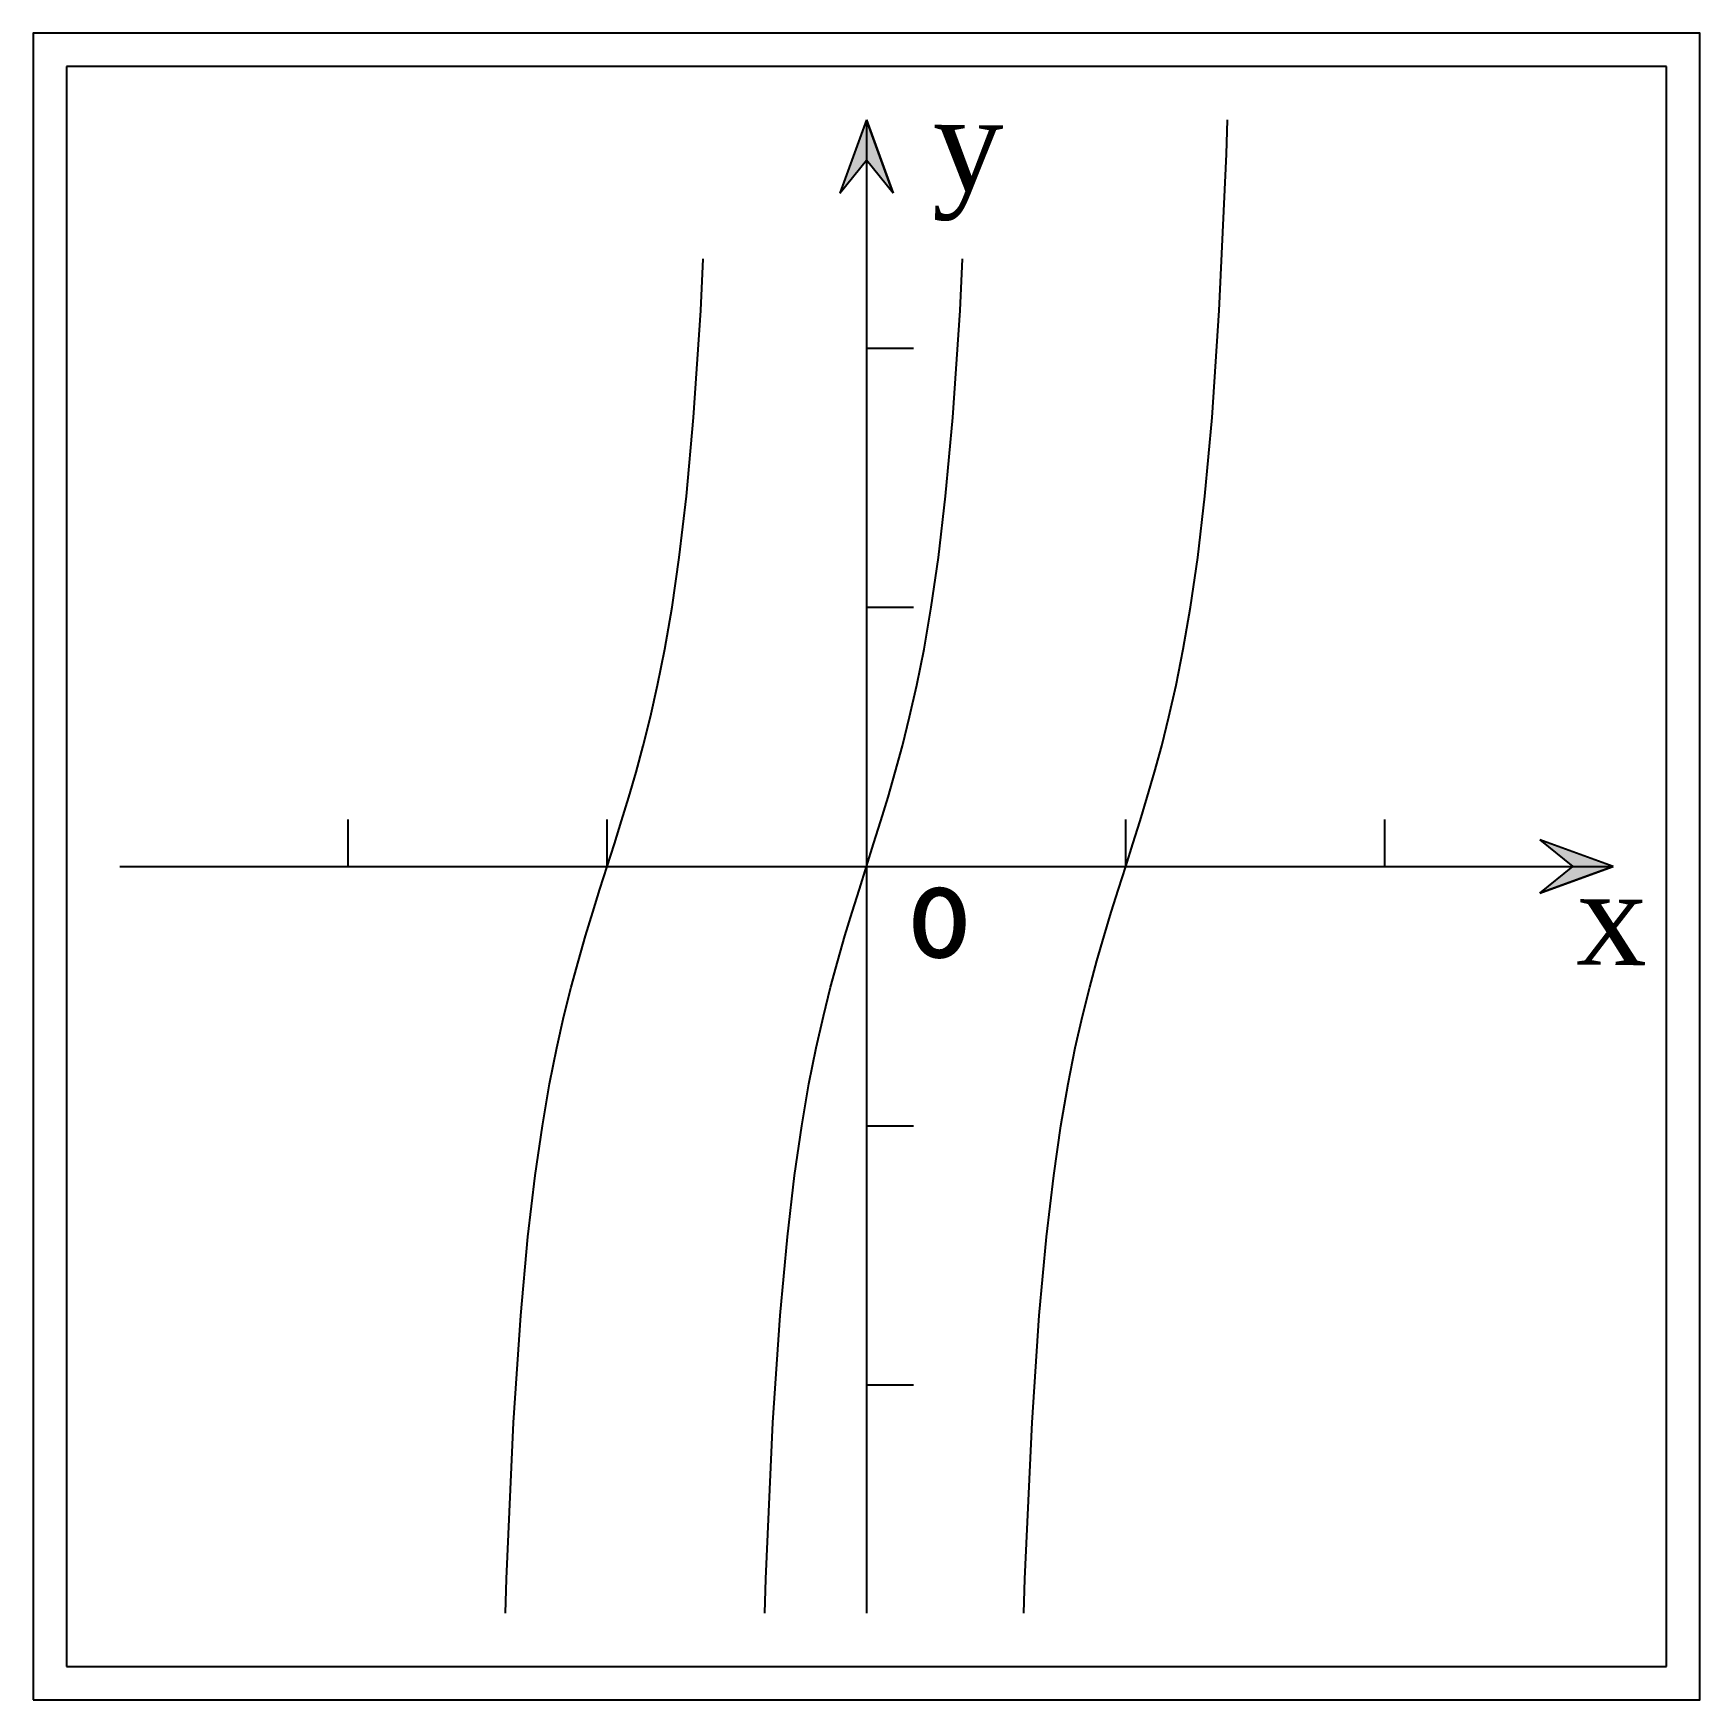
# Model space of a CAD drawing. Header units: millimetres. Extents: x 0 to 1000, y -1278 to 1000.
# Drawn here: x 0 to 1000, y 0 to 1000 of the extents above; entities outside this region: 1.
import ezdxf

# ---------------------------------------------------------------- set-up
doc = ezdxf.new("R2010")
doc.units = ezdxf.units.MM
doc.layers.get('0').update_dxf_attribs({"color": 2})
for name, color, linetype in [('1', 1, 'Continuous'), ('2', 7, 'Continuous'), ('3', 7, 'Continuous')]:
    doc.layers.add(name, color=color, linetype=linetype)

msp = doc.modelspace()

# ---------------------------------------------------------------- hatches: boundary and pattern name
at = {"layer": '3'}
h = msp.add_hatch(color=256, dxfattribs=at)
h.paths.add_polyline_path([(500, 948), (500, 923.9), (516.1, 904)])
h.paths.add_polyline_path([(500, 948), (483.9, 904), (500, 923.9)])
h = msp.add_hatch(color=256, dxfattribs=at)
h.paths.add_polyline_path([(948, 500), (923.9, 500), (904, 483.9)])
h.paths.add_polyline_path([(948, 500), (904, 516.1), (923.9, 500)])

# ---------------------------------------------------------------- linework, layer by layer
at = {"color": 2}
msp.add_lwpolyline([(0, 0), (1000, 0), (1000, 1000), (0, 1000)], close=True, dxfattribs=at)
at = {"layer": '1', "color": 1}
for p, q in [((980, 980), (20, 980)), ((20, 980), (20, 20)), ((980, 20), (980, 980)), ((20, 20), (980, 20))]:
    msp.add_line(p, q, dxfattribs=at)
at = {"layer": '2'}
for points in [[(594.5, 52), (595.1, 72.6), (599.4, 166.4), (603.7, 230.5), (608, 277.8), (612.4, 314.6), (616.7, 344.4), (621, 369.5), (625.3, 391.1), (629.6, 410.2), (634, 427.5), (638.3, 443.4), (642.6, 458.3), (646.9, 472.6), (651.2, 486.4), (655.6, 500), (659.9, 513.6), (664.2, 527.4), (668.5, 541.7), (672.9, 556.6), (677.2, 572.5), (681.5, 589.8), (685.8, 608.9), (690.1, 630.5), (694.5, 655.6), (698.8, 685.4), (703.1, 722.2), (707.4, 769.5), (711.7, 833.6), (716.1, 927.4), (716.7, 948)], [(283.3, 52), (283.9, 72.6), (288.2, 166.4), (292.5, 230.5), (296.8, 277.8), (301.2, 314.6), (305.5, 344.4), (309.8, 369.5), (314.1, 391.1), (318.4, 410.2), (322.8, 427.5), (327.1, 443.4), (331.4, 458.3), (335.7, 472.6), (340, 486.4), (344.4, 500), (348.7, 513.6), (353, 527.4), (357.3, 541.7), (361.7, 556.6), (366, 572.5), (370.3, 589.8), (374.6, 608.9), (378.9, 630.5), (383.3, 655.6), (387.6, 685.4), (391.9, 722.2), (396.2, 769.5), (400.5, 833.6), (402, 864.6)], [(438.9, 52), (439.5, 72.6), (443.8, 166.4), (448.1, 230.5), (452.5, 277.8), (456.8, 314.6), (461.1, 344.4), (465.4, 369.5), (469.7, 391.1), (474.1, 410.2), (478.4, 427.5), (482.7, 443.4), (487, 458.3), (491.4, 472.6), (495.7, 486.4), (500, 500), (504.3, 513.6), (508.6, 527.4), (513, 541.7), (517.3, 556.6), (521.6, 572.5), (525.9, 589.8), (530.2, 608.9), (534.6, 630.5), (538.9, 655.6), (543.2, 685.4), (547.5, 722.2), (551.9, 769.5), (556.2, 833.6), (557.6, 864.6)], [(582.1, -1278.2), (582.1, -1277.5)]]:
    msp.add_lwpolyline(points, dxfattribs=at)
at = {"layer": '3'}
for p, q in [((500, 948), (483.9, 904)), ((500, 948), (500, 52)), ((516.1, 904), (500, 948)), ((500, 948), (516.1, 904)), ((483.9, 904), (500, 923.9)), ((516.1, 904), (500, 923.9)), ((500, 811.1), (528.2, 811.1)), ((500, 655.6), (528.2, 655.6)), ((188.9, 500), (188.9, 528.2)), ((344.4, 500), (344.4, 528.2)), ((655.6, 500), (655.6, 528.2)), ((811.1, 500), (811.1, 528.2)), ((948, 500), (904, 516.1)), ((904, 516.1), (923.9, 500)), ((52, 500), (948, 500)), ((948, 500), (904, 483.9)), ((904, 483.9), (948, 500)), ((904, 483.9), (923.9, 500)), ((500, 344.4), (528.2, 344.4)), ((500, 188.9), (528.2, 188.9))]:
    msp.add_line(p, q, dxfattribs=at)

# ---------------------------------------------------------------- texts
at = {"layer": '3', "char_height": 56.044, "width": 253.556, "attachment_point": 1, "rotation": 359.3838}
for s, insert in [('{\\fRomantic|b0|i0|c2|p2;y}', (540.1, 961.9)), ('{\\fSimSun|b0|i0|c134|p2;o}', (525.1, 501.7)), ('{\\fRomantic|b0|i0|c2|p2;x}', (926.4, 497.2))]:
    msp.add_mtext(s, dxfattribs=dict(at, insert=insert))

doc.saveas('drawing.dxf')
